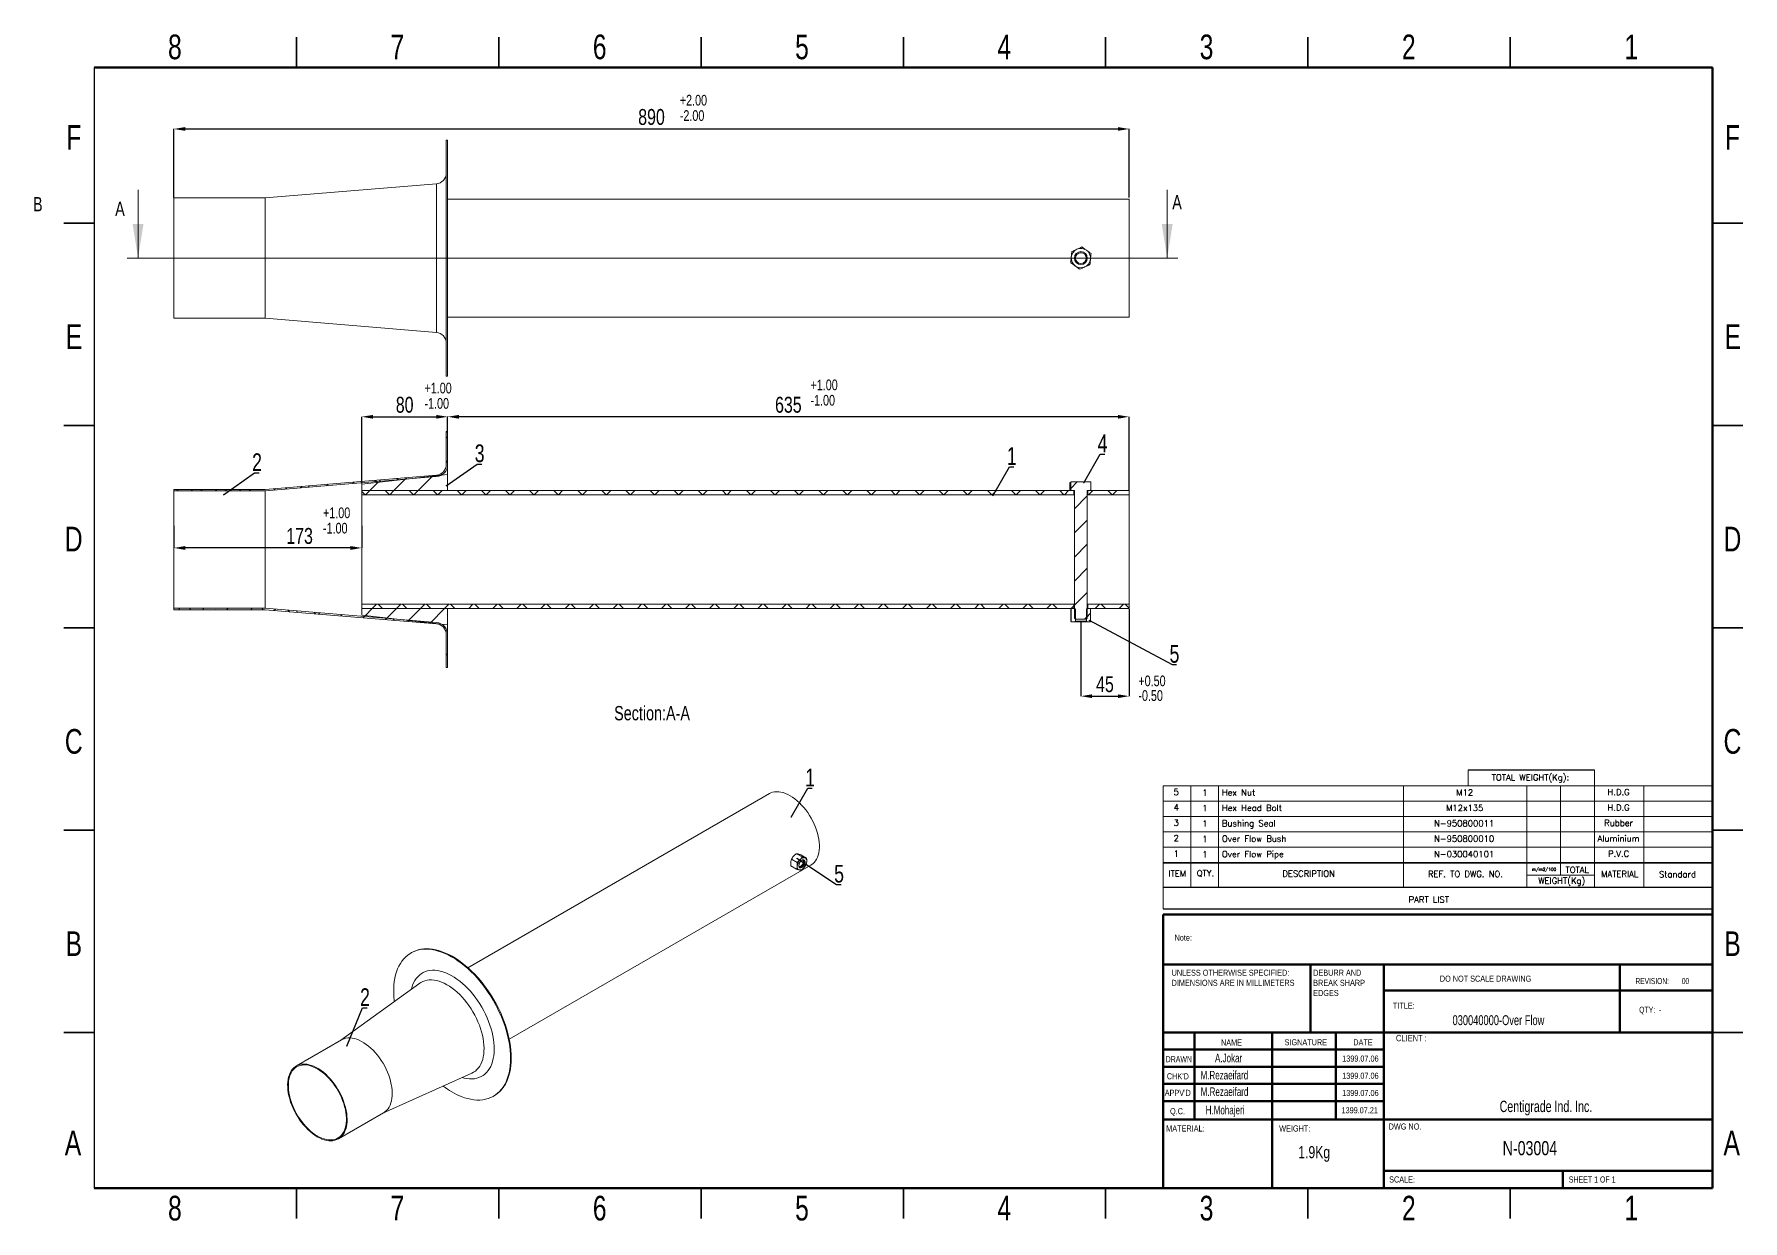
# Model space of a CAD drawing. Header units: millimetres. Extents: x -163 to 1429, y -252 to 853.
import ezdxf
from ezdxf.enums import TextEntityAlignment as Align

# ---------------------------------------------------------------- set-up
doc = ezdxf.new("R2010")
doc.units = ezdxf.units.MM
doc.layers.add('title', color=7, linetype='Continuous', lineweight=15)
doc.styles.add('SLDTEXTSTYLE0', font='TXT', dxfattribs={"width": 0.75})
doc.styles.add('SLDTEXTSTYLE1', font='TXT', dxfattribs={"width": 0.686449})
doc.styles.add('SLDTEXTSTYLE2', font='TXT', dxfattribs={"width": 0.652778})
doc.styles.add('SLDTEXTSTYLE3', font='TXT', dxfattribs={"width": 0.692308})
doc.styles.add('SLDTEXTSTYLE4', font='TXT', dxfattribs={"width": 0.7})
doc.styles.add('SLDTEXTSTYLE5', font='TXT', dxfattribs={"width": 0.678571})
doc.styles.add('TITLE', font='romans.shx', dxfattribs={"height": 2.5})
doc.dimstyles.new('SLDDIMSTYLE0', dxfattribs={"dimscale": 1.5, "dimtxt": 2.116667, "dimasz": 1.5, "dimexe": 0, "dimexo": 0.0625, "dimgap": 0.529167, "dimtad": 1, "dimdec": 0, "dimlfac": 35, "dimrnd": 1e-09, "dimzin": 12, "dimdsep": 46, "dimtxsty": 'SLDTEXTSTYLE0', "dimcen": 0.09, "dimadec": 0, "dimazin": 3, "dimtfac": 1, "dimtdec": 0, "dimtofl": 0, "dimtmove": 0, "dimatfit": 3, "dimfxl": 1, "dimfrac": 2, "dimtolj": 1, "dimtzin": 12, "dimarcsym": 0})
doc.dimstyles.new('SLDDIMSTYLE30', dxfattribs={"dimscale": 7, "dimtxt": 2.116667, "dimasz": 1.5, "dimexe": 0, "dimexo": 0.0625, "dimgap": 0.529167, "dimtad": 1, "dimdec": 1, "dimrnd": 1e-09, "dimzin": 12, "dimdsep": 46, "dimtxsty": 'SLDTEXTSTYLE0', "dimcen": 0.09, "dimadec": 0, "dimazin": 3, "dimtfac": 1, "dimtdec": 1, "dimtofl": 0, "dimtmove": 0, "dimatfit": 3, "dimfxl": 1, "dimfrac": 2, "dimtolj": 1, "dimtzin": 12, "dimarcsym": 0})
pattern_1 = [(45, (-258.493, -631.277), (-11.22532, 11.22532), []), (135, (-258.493, -631.277), (-11.22532, -11.22532), [])]
pattern_2 = [(45, (-258.493, -631.277), (-11.22532, 11.22532), []), (135, (-258.493, -631.277), (-33.67596, 11.22532), [39.6875, -23.8125])]
pattern_3 = [(45, (-258.49, -631.28), (-67.352, 67.352), []), (45, (-236.04, -631.28), (-67.352, 67.352), []), (45, (-213.59, -631.28), (-67.352, 67.352), []), (45, (-191.14, -631.28), (-67.352, 67.352), [])]
pattern_4 = [(45, (-258.493, -631.277), (-11.22532, 11.22532), [])]

# ---------------------------------------------------------------- blocks, each defined once
blk = doc.blocks.new('SW_NOTE_62')
at = {"color": 0, "linetype": 'Continuous', "lineweight": 0, "char_height": 1.5, "attachment_point": 1, "style": 'SLDTEXTSTYLE0'}
for s, insert in [('UNLESS OTHERWISE SPECIFIED:', (0, 1.93)), ('DIMENSIONS ARE IN MILLIMETERS', (0, -0.57))]:
    blk.add_mtext(s, dxfattribs=dict(at, insert=insert))
blk = doc.blocks.new('SW_NOTE_63')
at = {"color": 0, "linetype": 'Continuous', "lineweight": 0, "char_height": 1.5, "attachment_point": 1, "style": 'SLDTEXTSTYLE0'}
for s, insert in [('DEBURR AND', (0, 1.93)), ('BREAK SHARP', (0, -0.57)), ('EDGES', (0, -3.07))]:
    blk.add_mtext(s, dxfattribs=dict(at, insert=insert))
blk = doc.blocks.new('*D4')
at = {"color": 0, "lineweight": -2, "transparency": 16777216}
for p, q in [((-32.8, 701.1), (-32.8, 764.9)), ((-22.3, 764.9), (846.7, 764.9)), ((857.2, 701.1), (857.2, 764.9))]:
    blk.add_line(p, q, dxfattribs=at)
at = {"color": 0, "transparency": 16777216}
for points in [[(-22.3, 766.7), (-22.3, 763.2), (-32.8, 764.9)], [(846.7, 766.7), (846.7, 763.2), (857.2, 764.9)]]:
    blk.add_solid(points, dxfattribs=at)
at = {"layer": 'Defpoints', "color": 0, "transparency": 16777216}
for p in [(857.2, 764.9), (-32.8, 700.6), (857.2, 700.6)]:
    blk.add_point(p, dxfattribs=at)
at = {"color": 0, "transparency": 16777216, "insert": (412.2, 776), "char_height": 14.82, "attachment_point": 5, "style": 'SLDTEXTSTYLE0'}
blk.add_mtext('\\A1;890', dxfattribs=at)
blk = doc.blocks.new('*D5')
at = {"color": 0, "lineweight": -2, "transparency": 16777216}
for p, q in [((142.2, 434.5), (142.2, 496.8)), ((152.7, 496.8), (211.7, 496.8)), ((222.2, 497.2), (222.2, 496.8))]:
    blk.add_line(p, q, dxfattribs=at)
at = {"color": 0, "transparency": 16777216}
for points in [[(152.7, 498.5), (152.7, 495), (142.2, 496.8)], [(211.7, 498.5), (211.7, 495), (222.2, 496.8)]]:
    blk.add_solid(points, dxfattribs=at)
at = {"layer": 'Defpoints', "color": 0, "transparency": 16777216}
for p in [(222.2, 496.8), (222.2, 496.8), (142.2, 434.1)]:
    blk.add_point(p, dxfattribs=at)
at = {"color": 0, "transparency": 16777216, "insert": (182.2, 507.9), "char_height": 14.82, "attachment_point": 5, "style": 'SLDTEXTSTYLE0'}
blk.add_mtext('\\A1;80', dxfattribs=at)
blk = doc.blocks.new('*D6')
at = {"color": 0, "lineweight": -2, "transparency": 16777216}
for p, q in [((222.2, 483.5), (222.2, 496.8)), ((846.7, 496.8), (232.7, 496.8)), ((857.2, 428.5), (857.2, 496.8))]:
    blk.add_line(p, q, dxfattribs=at)
at = {"color": 0, "transparency": 16777216}
for points in [[(232.7, 498.5), (232.7, 495), (222.2, 496.8)], [(846.7, 498.5), (846.7, 495), (857.2, 496.8)]]:
    blk.add_solid(points, dxfattribs=at)
at = {"layer": 'Defpoints', "color": 0, "transparency": 16777216}
for p in [(222.2, 496.8), (222.2, 483.1), (857.2, 428.1)]:
    blk.add_point(p, dxfattribs=at)
at = {"color": 0, "transparency": 16777216, "insert": (539.7, 507.9), "char_height": 14.82, "attachment_point": 5, "style": 'SLDTEXTSTYLE0'}
blk.add_mtext('\\A1;635', dxfattribs=at)
blk = doc.blocks.new('*D7')
at = {"color": 0, "lineweight": -2, "transparency": 16777216}
for p, q in [((812.2, 305.4), (812.2, 236.5)), ((857.2, 317.6), (857.2, 236.5)), ((822.7, 236.5), (846.7, 236.5))]:
    blk.add_line(p, q, dxfattribs=at)
at = {"color": 0, "transparency": 16777216}
for points in [[(822.7, 238.2), (822.7, 234.7), (812.2, 236.5)], [(846.7, 238.2), (846.7, 234.7), (857.2, 236.5)]]:
    blk.add_solid(points, dxfattribs=at)
at = {"layer": 'Defpoints', "color": 0, "transparency": 16777216}
for p in [(812.2, 305.9), (857.2, 318.1), (857.2, 236.5)]:
    blk.add_point(p, dxfattribs=at)
at = {"color": 0, "transparency": 16777216, "insert": (834.7, 247.6), "char_height": 14.82, "attachment_point": 5, "style": 'SLDTEXTSTYLE0'}
blk.add_mtext('\\A1;45', dxfattribs=at)
blk = doc.blocks.new('*D8')
at = {"color": 0, "lineweight": -2, "transparency": 16777216}
for p, q in [((-32.8, 395.2), (-32.8, 374.6)), ((142.2, 395.2), (142.2, 374.6)), ((131.7, 374.6), (-22.3, 374.6))]:
    blk.add_line(p, q, dxfattribs=at)
at = {"color": 0, "transparency": 16777216}
for points in [[(-22.3, 376.3), (-22.3, 372.8), (-32.8, 374.6)], [(131.7, 376.3), (131.7, 372.8), (142.2, 374.6)]]:
    blk.add_solid(points, dxfattribs=at)
at = {"layer": 'Defpoints', "color": 0, "transparency": 16777216}
for p in [(-32.8, 395.7), (142.2, 395.7), (-32.8, 374.6)]:
    blk.add_point(p, dxfattribs=at)
at = {"color": 0, "transparency": 16777216, "insert": (84.3, 385.7), "char_height": 14.82, "attachment_point": 5, "style": 'SLDTEXTSTYLE0'}
blk.add_mtext('\\A1;173', dxfattribs=at)

msp = doc.modelspace()

# ---------------------------------------------------------------- hatches: boundary and pattern name
at = {"lineweight": 13}
h = msp.add_hatch(dxfattribs=at)
h.set_pattern_fill('ANSI38', color=256, scale=5, style=0)
h.set_pattern_definition(pattern_2)
edge = h.paths.add_edge_path(flags=0)
edge.add_line((52.3, 427.78), (211.88, 441.02))
edge.add_arc((210.95, 452.28), 11.3, 274.74397, 360)
edge.add_line((222.25, 452.28), (222.25, 483.08))
edge.add_line((222.25, 483.08), (220.95, 483.08))
edge.add_line((220.95, 483.08), (220.95, 452.28))
edge.add_arc((210.95, 452.28), 10, 274.74397, 360, ccw=False)
edge.add_line((211.77, 442.32), (52.25, 429.08))
edge.add_line((52.25, 429.08), (-32.75, 429.08))
edge.add_line((-32.75, 429.08), (-32.75, 427.78))
edge.add_line((-32.75, 427.78), (52.3, 427.78))
h = msp.add_hatch(dxfattribs=at)
h.set_pattern_fill('ANSI34', color=256, scale=5, style=0)
h.set_pattern_definition(pattern_3)
h.paths.add_polyline_path([(142.25, 428.08), (222.25, 428.08), (222.25, 443.08), (142.25, 434.08)], flags=0)
h = msp.add_hatch(dxfattribs=at)
h.set_pattern_fill('ANSI31', color=256, scale=5, style=0)
h.set_pattern_definition(pattern_4)
h.paths.add_polyline_path([(806.25, 428.08), (806.25, 309.04), (807.21, 308.08), (817.28, 308.08), (818.25, 309.04), (818.25, 428.08), (821.25, 428.08), (821.25, 428.68), (821.69, 428.68), (821.69, 435.77), (821.25, 436.03), (803.25, 436.03), (802.8, 435.77), (802.8, 428.68), (803.25, 428.68), (803.25, 428.08)], flags=0)
h = msp.add_hatch(dxfattribs=at)
h.set_pattern_fill('ANSI37', color=256, scale=5, style=0)
h.set_pattern_definition(pattern_1)
h.paths.add_polyline_path([(805.75, 428.08), (142.25, 428.08), (142.25, 424.08), (805.75, 424.08)], flags=0)
h = msp.add_hatch(dxfattribs=at)
h.set_pattern_fill('ANSI37', color=256, scale=5, style=0)
h.set_pattern_definition(pattern_1)
h.paths.add_polyline_path([(857.25, 424.08), (857.25, 428.08), (818.75, 428.08), (818.75, 424.08)], flags=0)
h = msp.add_hatch(dxfattribs=at)
h.set_pattern_fill('ANSI37', color=256, scale=5, style=0)
h.set_pattern_definition(pattern_1)
h.paths.add_polyline_path([(805.75, 322.08), (142.25, 322.08), (142.25, 318.08), (805.75, 318.08)], flags=0)
h = msp.add_hatch(dxfattribs=at)
h.set_pattern_fill('ANSI37', color=256, scale=5, style=0)
h.set_pattern_definition(pattern_1)
h.paths.add_polyline_path([(857.25, 318.08), (857.25, 322.08), (818.75, 322.08), (818.75, 318.08)], flags=0)
h = msp.add_hatch(dxfattribs=at)
h.set_pattern_fill('ANSI38', color=256, scale=5, style=0)
h.set_pattern_definition(pattern_2)
edge = h.paths.add_edge_path(flags=0)
edge.add_line((211.88, 305.14), (52.3, 318.38))
edge.add_line((52.3, 318.38), (-32.75, 318.38))
edge.add_line((-32.75, 318.38), (-32.75, 317.08))
edge.add_line((-32.75, 317.08), (52.25, 317.08))
edge.add_line((52.25, 317.08), (211.77, 303.84))
edge.add_arc((210.95, 293.88), 10, 0, 85.25603, ccw=False)
edge.add_line((220.95, 293.88), (220.95, 263.08))
edge.add_line((220.95, 263.08), (222.25, 263.08))
edge.add_line((222.25, 263.08), (222.25, 293.88))
edge.add_arc((210.95, 293.88), 11.3, 0, 85.25603)
h = msp.add_hatch(dxfattribs=at)
h.set_pattern_fill('ANSI34', color=256, scale=5, style=0)
h.set_pattern_definition(pattern_3)
h.paths.add_polyline_path([(142.25, 312.08), (222.25, 303.08), (222.25, 318.08), (142.25, 318.08)], flags=0)
h = msp.add_hatch(dxfattribs=at)
h.set_pattern_fill('ANSI31', color=256, scale=5, style=0)
h.set_pattern_definition(pattern_4)
h.paths.add_polyline_path([(818.25, 305.88), (821.25, 305.88), (821.29, 305.9), (821.29, 318.06), (821.25, 318.08), (818.25, 318.08), (818.25, 318.05), (817.35, 317.42), (817.35, 306.51)], flags=0)

# ---------------------------------------------------------------- linework, layer by layer
at = {"linetype": 'Continuous', "lineweight": 35}
for p, q in [((81.42, 822.3), (81.42, 850.57)), ((269.89, 822.3), (269.89, 850.57)), ((458.37, 822.3), (458.37, 850.57)), ((646.85, 850.57), (646.85, 822.3)), ((646.85, 822.3), (646.85, 850.57)), ((835.33, 822.3), (835.33, 850.57)), ((1023.81, 822.3), (1023.81, 850.57)), ((1212.29, 822.3), (1212.29, 850.57)), ((-107.06, 677.17), (-135.33, 677.17)), ((1400.76, 677.17), (1429.04, 677.17)), ((-107.06, 488.69), (-135.33, 488.69)), ((1400.76, 488.69), (1429.04, 488.69)), ((-135.33, 300.22), (-107.06, 300.22)), ((-107.06, 300.22), (-135.33, 300.22)), ((1429.04, 300.22), (1400.76, 300.22)), ((1400.76, 300.22), (1429.04, 300.22)), ((-107.06, 111.74), (-135.33, 111.74)), ((1400.76, 111.74), (1429.04, 111.74)), ((-107.06, -76.74), (-135.33, -76.74)), ((1400.76, -76.74), (1429.04, -76.74)), ((81.42, -221.87), (81.42, -250.14)), ((269.89, -221.87), (269.89, -250.14)), ((458.37, -221.87), (458.37, -250.14)), ((646.85, -250.14), (646.85, -221.87)), ((646.85, -221.87), (646.85, -250.14)), ((835.33, -221.87), (835.33, -250.14)), ((1023.81, -221.87), (1023.81, -250.14)), ((1212.29, -221.87), (1212.29, -250.14))]:
    msp.add_line(p, q, dxfattribs=at)
at = {"linetype": 'Continuous', "lineweight": 70}
for p, q in [((-107.06, 822.3), (1400.76, 822.3)), ((1400.76, 822.3), (1400.76, -221.87)), ((1400.76, -221.87), (-107.06, -221.87))]:
    msp.add_line(p, q, dxfattribs=at)
for p, q in [((-107.06, 822.3), (-107.06, -221.87)), ((1290.81, 167.45), (1173.15, 167.45))]:
    msp.add_line(p, q)
at = {"lineweight": 13}
for p, q in [((222.25, 754.62), (220.95, 754.62)), ((220.95, 535.93), (220.95, 754.62)), ((222.25, 535.93), (222.25, 754.62)), ((-66.25, 708.12), (-66.25, 644.62)), ((52.25, 700.62), (-32.75, 700.62)), ((-32.75, 589.29), (-32.75, 700.62)), ((211.77, 713.86), (52.25, 700.62)), ((52.25, 589.29), (52.25, 700.62)), ((211.77, 576.2), (211.77, 713.86)), ((892.68, 708.12), (892.68, 644.62)), ((857.25, 699.62), (222.25, 699.62)), ((857.25, 589.62), (857.25, 699.62)), ((902.68, 644.62), (-76.25, 644.62)), ((-32.75, 588.62), (-32.75, 589.29)), ((52.25, 588.62), (52.25, 589.29)), ((222.25, 589.62), (857.25, 589.62)), ((-32.75, 588.62), (52.25, 588.62)), ((52.25, 588.62), (211.77, 575.38)), ((211.77, 575.38), (211.77, 576.2)), ((220.95, 534.62), (220.95, 535.93)), ((220.95, 534.62), (222.25, 534.62)), ((222.25, 534.62), (222.25, 535.93)), ((222.25, 483.08), (220.95, 483.08)), ((220.95, 483.08), (220.95, 452.28)), ((222.25, 483.08), (222.25, 452.28)), ((222.25, 452.28), (222.25, 443.08)), ((211.77, 442.32), (52.25, 429.08)), ((211.88, 441.02), (52.3, 427.78)), ((222.25, 443.08), (142.25, 434.08)), ((142.25, 428.08), (142.25, 434.08)), ((222.25, 428.08), (222.25, 443.08)), ((802.09, 435.23), (802.8, 435.77)), ((802.09, 428.68), (802.09, 435.23)), ((803.25, 436.03), (802.8, 435.77)), ((802.8, 428.68), (802.8, 435.77)), ((803.25, 436.03), (821.25, 436.03)), ((821.69, 435.77), (821.25, 436.03)), ((821.69, 435.77), (821.69, 428.68)), ((52.25, 429.08), (-32.75, 429.08)), ((-32.75, 427.78), (-32.75, 429.08)), ((52.3, 427.78), (-32.75, 427.78)), ((-32.75, 427.78), (-32.75, 318.38)), ((52.3, 427.78), (52.3, 318.38)), ((222.25, 428.08), (142.25, 428.08)), ((142.25, 428.08), (805.75, 428.08)), ((142.25, 428.08), (142.25, 424.08)), ((142.25, 424.08), (142.25, 322.08)), ((142.25, 424.08), (805.75, 424.08)), ((802.8, 428.68), (802.09, 428.68)), ((802.8, 428.68), (803.25, 428.68)), ((803.25, 428.68), (803.25, 428.08)), ((803.25, 428.08), (806.25, 428.08)), ((805.75, 428.08), (805.75, 424.08)), ((806.25, 309.04), (806.25, 428.08)), ((818.25, 428.08), (821.25, 428.08)), ((818.25, 428.08), (818.25, 309.04)), ((818.75, 424.08), (818.75, 428.08)), ((818.75, 428.08), (857.25, 428.08)), ((818.75, 424.08), (857.25, 424.08)), ((821.25, 428.68), (821.69, 428.68)), ((821.25, 428.08), (821.25, 428.68)), ((857.25, 428.08), (857.25, 424.08)), ((857.25, 424.08), (857.25, 322.08)), ((805.75, 322.08), (142.25, 322.08)), ((142.25, 322.08), (142.25, 318.08)), ((805.75, 322.08), (805.75, 318.08)), ((857.25, 322.08), (818.75, 322.08)), ((818.75, 318.08), (818.75, 322.08)), ((857.25, 322.08), (857.25, 318.08)), ((-32.75, 318.38), (52.3, 318.38)), ((-32.75, 317.08), (-32.75, 318.38)), ((-32.75, 317.08), (52.25, 317.08)), ((52.25, 317.08), (211.77, 303.84)), ((52.3, 318.38), (211.88, 305.14)), ((142.25, 318.08), (222.25, 318.08)), ((142.25, 312.08), (142.25, 318.08)), ((805.75, 318.08), (142.25, 318.08)), ((142.25, 312.08), (222.25, 303.08)), ((222.25, 303.08), (222.25, 318.08)), ((222.25, 303.08), (222.25, 293.88)), ((802.79, 317.28), (802.79, 306.68)), ((803.2, 318.06), (803.25, 318.08)), ((803.2, 318.06), (803.2, 305.9)), ((803.2, 305.9), (803.25, 305.88)), ((803.25, 318.08), (806.25, 318.08)), ((803.25, 305.88), (806.25, 305.88)), ((806.25, 318.05), (806.25, 318.08)), ((807.15, 317.42), (806.25, 318.05)), ((807.21, 308.08), (806.25, 309.04)), ((806.25, 305.88), (807.15, 306.51)), ((806.25, 305.88), (818.25, 305.88)), ((807.15, 317.42), (807.15, 306.51)), ((817.35, 306.51), (807.15, 306.51)), ((817.28, 308.08), (807.21, 308.08)), ((818.25, 309.04), (817.28, 308.08)), ((818.25, 318.05), (817.35, 317.42)), ((817.35, 306.51), (817.35, 317.42)), ((817.35, 306.51), (818.25, 305.88)), ((818.25, 318.08), (818.25, 318.05)), ((818.25, 318.08), (821.25, 318.08)), ((818.25, 305.88), (821.25, 305.88)), ((857.25, 318.08), (818.75, 318.08)), ((821.25, 318.08), (821.29, 318.06)), ((821.25, 305.88), (821.29, 305.9)), ((821.29, 318.06), (821.29, 305.9)), ((220.95, 293.88), (220.95, 263.08)), ((222.25, 293.88), (222.25, 263.08)), ((220.95, 263.08), (222.25, 263.08)), ((522.15, 145.68), (241.18, -16.52)), ((542.56, 84.57), (547.8, 81.55)), ((547.24, 89.73), (552.49, 86.71)), ((551.43, 88.7), (556.67, 85.67)), ((553.79, 82.35), (553.79, 82.38)), ((279.68, -83.2), (560.65, 79)), ((542.06, 78.37), (547.3, 75.35)), ((551.27, 78.01), (551.3, 78.03)), ((188.59, -2.42), (187.95, -2.79)), ((196.29, -31.02), (122.77, -84.07)), ((123.34, -83.74), (81.27, -108.02)), ((161.97, -151.97), (244.67, -114.82)), ((264.94, -136.17), (265.59, -135.79)), ((120.47, -175.92), (162.54, -151.63))]:
    msp.add_line(p, q, dxfattribs=at)
at = {"linetype": 'Continuous', "lineweight": 50}
for p, q in [((888.86, 32.94), (1400.76, 32.94)), ((888.86, 32.94), (888.86, -13.6)), ((888.86, -13.6), (1400.76, -13.6)), ((888.86, -13.6), (888.86, -220.93)), ((1026.07, -13.6), (1026.07, -76.74)), ((1094.68, -13.6), (1094.68, -221.87)), ((1314.4, -76.74), (1314.4, -13.6)), ((1400.76, -37.63), (1094.68, -37.63)), ((1400.76, -76.74), (888.86, -76.74)), ((918.26, -76.74), (918.26, -157.79)), ((990.6, -76.74), (990.6, -220.93)), ((1049.84, -76.74), (1049.84, -157.79)), ((1094.68, -220.93), (1094.68, -76.74)), ((1094.68, -92.76), (888.86, -92.76)), ((1094.68, -108.78), (888.86, -108.78)), ((1094.68, -124.8), (888.86, -124.8)), ((1094.68, -140.82), (888.86, -140.82)), ((928.06, -157.79), (888.86, -157.79)), ((928.06, -157.79), (1400.76, -157.79)), ((1094.68, -205.85), (1400.76, -205.85)), ((1261.29, -221.87), (1261.29, -205.85))]:
    msp.add_line(p, q, dxfattribs=at)
at = {"lineweight": 13, "flags": 128}
for points in [[(541.4, 143.78), (539.21, 144.94), (537.03, 145.89), (534.88, 146.62), (532.78, 147.13), (530.73, 147.42), (528.75, 147.48), (526.85, 147.31), (525.04, 146.91), (523.34, 146.29), (522.15, 145.68)], [(560.65, 79), (561.03, 79.23), (562.48, 80.28), (563.8, 81.55), (564.97, 83.01), (565.99, 84.66), (566.85, 86.5), (567.55, 88.5), (568.07, 90.65), (568.42, 92.95), (568.6, 95.37), (568.6, 97.9), (568.42, 100.53), (568.07, 103.23), (567.55, 105.99), (566.85, 108.79), (565.99, 111.62), (564.97, 114.45), (563.8, 117.26), (562.48, 120.05), (561.03, 122.78), (559.45, 125.45), (557.75, 128.03), (555.95, 130.51), (554.05, 132.87), (552.07, 135.1), (550.02, 137.18), (547.91, 139.1), (545.76, 140.85), (543.59, 142.41), (541.4, 143.78)], [(555.34, 81.65), (555.32, 82.5), (555.11, 83.21), (554.74, 83.73), (554.21, 84.04), (553.57, 84.11), (552.86, 83.94), (552.11, 83.54), (551.39, 82.93), (550.72, 82.16), (550.16, 81.27), (549.74, 80.32), (549.49, 79.36), (549.42, 78.47), (549.53, 77.68), (549.82, 77.06), (550.28, 76.64), (550.87, 76.45), (551.55, 76.5), (552.28, 76.79), (553.03, 77.3), (553.73, 77.99), (554.34, 78.83), (554.84, 79.76), (555.18, 80.72), (555.34, 81.65)], [(554.59, 81.63), (554.43, 80.76), (554.09, 79.88), (553.61, 79.03), (553.01, 78.29), (552.35, 77.72), (551.66, 77.34), (551, 77.2), (550.42, 77.3), (549.97, 77.63), (549.67, 78.18), (549.55, 78.89), (549.62, 79.72), (549.87, 80.6), (550.28, 81.47), (550.82, 82.27), (551.46, 82.93), (552.15, 83.41), (552.82, 83.67), (553.45, 83.7), (553.97, 83.48), (554.35, 83.04), (554.56, 82.4), (554.59, 81.63)], [(553.67, 81.4), (553.38, 80.53), (552.93, 79.68), (552.36, 78.92), (551.72, 78.31), (551.04, 77.89), (550.38, 77.7), (549.9, 77.72)], [(556.82, 82.34), (556.84, 83.02), (556.78, 83.66), (556.65, 84.24), (556.44, 84.75), (556.17, 85.18), (555.83, 85.53), (555.43, 85.79), (554.98, 85.96)], [(547.95, 78.22), (547.93, 77.53), (547.99, 76.9), (548.12, 76.32), (548.33, 75.81), (548.6, 75.37), (548.94, 75.02), (549.34, 74.76), (549.79, 74.6)], [(234.83, -136.44), (237.86, -137.55), (240.85, -138.43), (243.8, -139.09), (246.69, -139.53), (249.52, -139.75), (252.27, -139.74), (254.94, -139.5), (257.52, -139.05), (260, -138.36), (262.37, -137.46), (264.63, -136.34), (266.77, -135.01), (268.77, -133.46), (270.64, -131.71), (272.37, -129.77), (273.95, -127.62), (275.38, -125.3), (276.65, -122.79), (277.76, -120.11), (278.71, -117.27), (279.49, -114.28), (280.1, -111.14), (280.54, -107.87), (280.8, -104.48), (280.89, -100.98), (280.81, -97.37), (280.55, -93.67), (280.12, -89.9), (279.51, -86.06), (278.74, -82.17), (277.8, -78.24), (276.69, -74.28), (275.43, -70.31), (274.01, -66.33), (272.43, -62.36), (270.71, -58.42), (268.84, -54.51), (266.84, -50.64), (264.71, -46.84), (262.46, -43.12), (260.09, -39.47), (257.61, -35.92), (255.04, -32.48), (252.37, -29.16), (249.62, -25.97), (246.8, -22.91), (243.91, -20.01), (240.96, -17.26), (237.97, -14.68), (234.94, -12.28), (231.88, -10.06), (228.81, -8.03), (225.73, -6.2), (222.65, -4.57), (219.58, -3.15), (216.54, -1.94), (213.53, -0.94), (210.55, -0.17), (207.63, 0.38), (204.77, 0.71), (201.98, 0.81), (199.27, 0.69), (196.64, 0.34), (194.11, -0.23), (191.69, -1.02), (189.37, -2.03), (187.17, -3.26), (185.1, -4.7), (183.17, -6.35), (181.37, -8.2), (179.71, -10.24), (178.2, -12.48), (176.85, -14.89), (175.66, -17.49), (174.63, -20.25), (173.77, -23.17), (173.07, -26.23), (172.55, -29.43), (172.2, -32.77), (172.02, -36.22), (172.02, -39.77), (172.19, -43.43), (172.53, -47.16), (172.64, -48.08)], [(265.59, -135.79), (267.41, -134.64), (269.41, -133.09), (271.28, -131.34), (273.01, -129.39), (274.59, -127.25), (276.02, -124.92), (277.3, -122.42), (278.41, -119.74), (279.35, -116.9), (280.13, -113.91), (280.74, -110.77), (281.18, -107.5), (281.45, -104.11), (281.54, -100.6), (281.45, -97), (281.19, -93.3), (280.76, -89.53), (280.16, -85.69), (279.38, -81.8), (278.44, -77.87), (277.34, -73.91), (276.07, -69.94), (274.65, -65.96), (273.07, -61.99), (271.35, -58.04), (269.49, -54.14), (267.48, -50.27), (265.35, -46.47), (263.1, -42.74), (260.73, -39.1), (258.26, -35.55), (255.68, -32.11), (253.02, -28.79), (250.27, -25.6), (247.44, -22.54), (244.55, -19.64), (241.61, -16.89), (238.61, -14.31), (235.58, -11.91), (232.53, -9.69), (229.45, -7.66), (226.37, -5.83), (223.29, -4.2), (220.23, -2.78), (217.18, -1.57), (214.17, -0.57), (211.2, 0.2), (208.28, 0.75), (205.42, 1.08), (202.63, 1.18), (199.91, 1.06), (197.29, 0.72), (194.76, 0.14), (192.33, -0.65), (190.01, -1.66), (188.59, -2.42)], [(235.75, -118.83), (237.59, -119.32), (240.08, -119.8), (242.5, -120.05), (244.86, -120.08), (247.13, -119.88), (249.3, -119.46), (251.38, -118.81), (253.35, -117.94), (255.19, -116.86), (256.91, -115.56), (258.49, -114.06), (259.92, -112.36), (261.21, -110.47), (262.34, -108.4), (263.32, -106.15), (264.12, -103.74), (264.76, -101.17), (265.23, -98.46), (265.53, -95.63), (265.65, -92.67), (265.59, -89.62), (265.36, -86.47), (264.96, -83.25), (264.38, -79.97), (263.64, -76.63), (262.73, -73.27), (261.65, -69.89), (260.42, -66.51), (259.04, -63.14), (257.51, -59.8), (255.85, -56.51), (254.05, -53.27), (252.13, -50.1), (250.09, -47.02), (247.95, -44.04), (245.71, -41.18), (243.39, -38.44), (240.99, -35.84), (238.53, -33.39), (236.01, -31.1), (233.45, -28.98), (230.85, -27.04), (228.24, -25.29), (225.62, -23.74), (223.01, -22.4), (220.41, -21.26), (217.83, -20.34), (215.3, -19.64), (212.81, -19.16), (210.39, -18.91), (208.03, -18.88), (205.76, -19.08), (203.58, -19.5), (201.51, -20.15), (199.54, -21.02), (197.7, -22.1), (195.98, -23.4), (194.4, -24.9), (192.97, -26.6), (191.68, -28.49), (190.54, -30.56), (189.57, -32.81), (188.77, -35.22), (188.36, -36.74)], [(244.67, -114.82), (246.42, -113.91), (248.07, -112.77), (249.58, -111.42), (250.95, -109.87), (252.18, -108.13), (253.25, -106.21), (254.15, -104.11), (254.9, -101.85), (255.48, -99.44), (255.88, -96.88), (256.11, -94.21), (256.17, -91.42), (256.06, -88.53), (255.77, -85.55), (255.3, -82.51), (254.67, -79.42), (253.87, -76.29), (252.91, -73.13), (251.79, -69.98), (250.51, -66.83), (249.09, -63.71), (247.54, -60.63), (245.85, -57.61), (244.04, -54.67), (242.12, -51.81), (240.09, -49.06), (237.97, -46.42), (235.77, -43.91), (233.5, -41.55), (231.17, -39.35), (228.79, -37.31), (226.38, -35.45), (223.94, -33.77), (221.5, -32.29), (219.05, -31.02), (216.63, -29.95), (214.22, -29.1), (211.86, -28.46), (209.55, -28.05), (207.3, -27.87), (205.12, -27.91), (203.04, -28.17), (201.04, -28.66), (199.16, -29.37), (197.39, -30.3), (196.29, -31.02)], [(162.54, -151.63), (162.65, -151.57), (164.14, -150.55), (165.49, -149.32), (166.7, -147.89), (167.76, -146.27), (168.66, -144.47), (169.4, -142.5), (169.97, -140.37), (170.38, -138.1), (170.6, -135.7), (170.66, -133.19), (170.54, -130.58), (170.24, -127.89), (169.77, -125.13), (169.13, -122.32), (168.33, -119.49), (167.36, -116.64), (166.25, -113.81), (164.98, -110.99), (163.57, -108.22), (162.04, -105.51), (160.38, -102.87), (158.61, -100.33), (156.75, -97.9), (154.8, -95.59), (152.77, -93.43), (150.68, -91.41), (148.54, -89.57), (146.36, -87.9), (144.17, -86.41), (141.96, -85.13), (139.77, -84.05), (137.59, -83.19), (135.44, -82.54), (133.35, -82.12), (131.31, -81.92), (129.35, -81.94), (127.47, -82.19), (125.69, -82.67), (124.03, -83.37), (123.34, -83.74)], [(105.14, -176.06), (107.3, -176.82), (109.42, -177.36), (111.49, -177.67), (113.49, -177.76), (115.41, -177.62), (117.24, -177.25), (118.97, -176.66), (120.58, -175.86), (122.06, -174.84), (123.42, -173.61), (124.63, -172.18), (125.69, -170.56), (126.59, -168.76), (127.33, -166.79), (127.9, -164.66), (128.3, -162.39), (128.53, -159.99), (128.58, -157.48), (128.46, -154.87), (128.17, -152.17), (127.7, -149.42), (127.06, -146.61), (126.26, -143.78), (125.29, -140.93), (124.17, -138.09), (122.91, -135.28), (121.5, -132.51), (119.97, -129.8), (118.31, -127.16), (116.54, -124.62), (114.68, -122.19), (112.72, -119.88), (110.69, -117.71), (108.6, -115.7), (106.47, -113.85), (104.29, -112.18), (102.09, -110.7), (99.89, -109.42), (97.69, -108.34), (95.51, -107.48), (93.37, -106.83), (91.27, -106.4), (89.24, -106.2), (87.28, -106.23), (85.4, -106.48), (83.62, -106.96), (81.95, -107.66), (80.4, -108.57), (78.98, -109.7), (77.7, -111.03), (76.56, -112.55), (75.58, -114.26), (74.76, -116.15), (74.1, -118.2), (73.62, -120.4), (73.3, -122.74), (73.16, -125.2), (73.19, -127.76), (73.4, -130.42), (73.79, -133.14), (74.34, -135.93), (75.06, -138.75), (75.95, -141.59), (76.99, -144.43), (78.18, -147.26), (79.52, -150.06), (80.99, -152.8), (82.59, -155.48), (84.3, -158.07), (86.12, -160.56), (88.03, -162.93), (90.02, -165.17), (92.08, -167.26), (94.2, -169.19), (96.36, -170.95), (98.55, -172.53), (100.75, -173.91), (102.95, -175.09), (105.14, -176.06)], [(105.04, -175.27), (107.18, -176.02), (109.28, -176.55), (111.32, -176.85), (113.3, -176.92), (115.19, -176.77), (116.99, -176.4), (118.69, -175.8), (120.27, -174.98), (121.73, -173.95), (123.05, -172.7), (124.23, -171.27), (125.26, -169.64), (126.12, -167.83), (126.83, -165.85), (127.36, -163.72), (127.73, -161.45), (127.92, -159.05), (127.93, -156.54), (127.77, -153.93), (127.43, -151.25), (126.92, -148.51), (126.25, -145.72), (125.41, -142.92), (124.4, -140.1), (123.25, -137.3), (121.95, -134.53), (120.52, -131.8), (118.95, -129.14), (117.27, -126.57), (115.49, -124.1), (113.61, -121.74), (111.64, -119.51), (109.61, -117.43), (107.52, -115.5), (105.39, -113.75), (103.22, -112.18), (101.04, -110.81), (98.87, -109.64), (96.7, -108.67), (94.56, -107.93), (92.46, -107.4), (90.42, -107.1), (88.44, -107.02), (86.55, -107.17), (84.74, -107.55), (83.05, -108.15), (81.46, -108.97), (80.01, -110), (78.69, -111.24), (77.51, -112.68), (76.48, -114.31), (75.62, -116.12), (74.91, -118.1), (74.38, -120.23), (74.01, -122.5), (73.82, -124.9), (73.81, -127.41), (73.97, -130.01), (74.31, -132.69), (74.82, -135.44), (75.49, -138.22), (76.33, -141.03), (77.33, -143.84), (78.49, -146.65), (79.79, -149.42), (81.22, -152.14), (82.78, -154.8), (84.46, -157.38), (86.25, -159.85), (88.13, -162.21), (90.1, -164.44), (92.13, -166.52), (94.22, -168.44), (96.35, -170.19), (98.52, -171.76), (100.69, -173.14), (102.87, -174.31), (105.04, -175.27)]]:
    msp.add_lwpolyline(points, dxfattribs=at)
at = {"lineweight": 13}
for radius in [6, 5.1, 5.04]:
    msp.add_circle((812.25, 644.62), radius, dxfattribs=at)
for centre, radius, start, end in [((210.95, 723.82), 10, 274.74397, 0), ((812.25, 644.62), 9, 114.43366, 174.43366), ((812.25, 644.62), 9, 54.43366, 114.43366), ((812.25, 644.62), 9, 174.43366, 234.43366), ((812.25, 644.62), 9, 234.43366, 294.43366), ((812.25, 644.62), 9, 294.43366, 354.43366), ((812.25, 644.62), 9, 354.43366, 54.43366), ((210.95, 565.41), 10, 0, 85.25603), ((210.95, 452.28), 10, 274.74397, 0), ((210.95, 452.28), 11.3, 274.74397, 0), ((210.95, 293.88), 10, 0, 85.25603), ((210.95, 293.88), 11.3, 0, 85.25603), ((557.96, 77.08), 10.07, 137.42513, 173.5344), ((554.6, 80.98), 5, 85.62547, 144.22756), ((551.32, 82.26), 2.5, 339.91711, 35.27353), ((546.81, 83.47), 10.07, 317.42513, 353.5344), ((550.18, 79.58), 5, 265.62547, 324.22756), ((262.57, -69.02), 72.91, 232.38138, 247.63465)]:
    msp.add_arc(centre, radius, start, end, dxfattribs=at)
for points, knots in [([(803.79, 650.66), (804.56, 651.01), (806.11, 651.72), (807.72, 652.44), (808.52, 652.81)], [0, 0, 0, 0, 0.495458, 1, 1, 1, 1]), ([(808.52, 652.81), (808.64, 652.86), (809.49, 653.25), (811.09, 653.98), (812.53, 654.63), (813.26, 654.96)], [0, 0, 0, 0, 0.07009, 0.5307844, 1, 1, 1, 1]), ([(813.26, 654.96), (813.6, 654.72), (814.28, 654.23), (815.33, 653.48), (816.4, 652.71), (817.12, 652.2), (817.48, 651.94)], [0, 0, 0, 0, 0.2472686, 0.4953626, 0.746874, 1, 1, 1, 1]), ([(802.79, 640.32), (802.83, 640.75), (802.99, 642.44), (803.16, 644.19), (803.29, 645.49)], [0, 0, 0, 0, 0.2575513, 1, 1, 1, 1]), ([(807.01, 637.3), (806.91, 637.37), (806.15, 637.91), (804.72, 638.93), (803.44, 639.85), (802.79, 640.32)], [0, 0, 0, 0, 0.07009, 0.5307844, 1, 1, 1, 1]), ([(803.29, 645.49), (803.34, 645.96), (803.44, 647.07), (803.61, 648.8), (803.73, 650.04), (803.79, 650.66)], [0, 0, 0, 0, 0.2684065, 0.6323729, 1, 1, 1, 1]), ([(811.24, 634.27), (810.55, 634.76), (809.17, 635.76), (807.74, 636.78), (807.01, 637.3)], [0, 0, 0, 0, 0.495458, 1, 1, 1, 1]), ([(820.7, 638.57), (819.93, 638.22), (818.38, 637.52), (816.78, 636.79), (815.97, 636.42)], [0, 0, 0, 0, 0.495458, 1, 1, 1, 1]), ([(817.48, 651.94), (817.58, 651.87), (818.34, 651.32), (819.77, 650.3), (821.06, 649.38), (821.71, 648.92)], [0, 0, 0, 0, 0.07009003, 0.53078443, 1, 1, 1, 1]), ([(820.7, 638.57), (820.74, 639.01), (820.91, 640.69), (821.08, 642.44), (821.21, 643.74)], [0, 0, 0, 0, 0.2575513, 1, 1, 1, 1]), ([(821.21, 643.74), (821.25, 644.21), (821.42, 645.96), (821.59, 647.67), (821.71, 648.92)], [0, 0, 0, 0, 0.2686336, 1, 1, 1, 1]), ([(815.97, 636.42), (815.86, 636.37), (815.01, 635.99), (813.41, 635.26), (811.97, 634.6), (811.24, 634.27)], [0, 0, 0, 0, 0.07009, 0.5307844, 1, 1, 1, 1]), ([(805.75, 428.08), (805.77, 428.08), (805.79, 428.07), (806.2, 428.03), (806.25, 428.02)], [0, 0, 0, 0, 0.8847472, 1, 1, 1, 1]), ([(805.75, 424.08), (805.77, 424.08), (805.79, 424.07), (806.2, 424.03), (806.25, 424.02)], [0, 0, 0, 0, 0.8842368, 1, 1, 1, 1]), ([(818.25, 428.02), (818.44, 428.05), (818.72, 428.08), (818.74, 428.08), (818.75, 428.08)], [0, 0, 0, 0, 0.6946329, 1, 1, 1, 1]), ([(818.25, 424.02), (818.44, 424.04), (818.72, 424.08), (818.74, 424.08), (818.75, 424.08)], [0, 0, 0, 0, 0.6913284, 1, 1, 1, 1]), ([(806.25, 322.14), (806.12, 322.13), (805.78, 322.09), (805.76, 322.08), (805.75, 322.08)], [0, 0, 0, 0, 0.3675293, 1, 1, 1, 1]), ([(818.75, 322.08), (818.73, 322.08), (818.71, 322.09), (818.38, 322.12), (818.25, 322.14)], [0, 0, 0, 0, 0.6178266, 1, 1, 1, 1]), ([(802.79, 317.28), (802.83, 317.4), (802.97, 317.79), (803.11, 317.95), (803.2, 318.06)], [0, 0, 0, 0, 0.3087074, 1, 1, 1, 1]), ([(802.79, 306.68), (802.83, 306.56), (802.97, 306.17), (803.11, 306.01), (803.2, 305.9)], [0, 0, 0, 0, 0.3087074, 1, 1, 1, 1]), ([(806.25, 318.14), (806.12, 318.12), (805.78, 318.09), (805.76, 318.08), (805.75, 318.08)], [0, 0, 0, 0, 0.3738812, 1, 1, 1, 1]), ([(818.75, 318.08), (818.73, 318.08), (818.71, 318.09), (818.38, 318.12), (818.25, 318.14)], [0, 0, 0, 0, 0.6213936, 1, 1, 1, 1]), ([(542.06, 78.37), (542.02, 78.67), (541.87, 79.81), (541.89, 80.9), (541.91, 81.7)], [0, 0, 0, 0, 0.2575513, 1, 1, 1, 1]), ([(541.91, 81.7), (541.94, 81.98), (542.05, 83.02), (542.34, 83.92), (542.56, 84.57)], [0, 0, 0, 0, 0.2686336, 1, 1, 1, 1]), ([(542.56, 84.57), (542.83, 85.06), (543.37, 86.03), (544.12, 86.93), (544.5, 87.38)], [0, 0, 0, 0, 0.495458, 1, 1, 1, 1]), ([(544.5, 87.38), (544.56, 87.44), (544.8, 87.71), (545.25, 88.15), (545.88, 88.71), (546.54, 89.24), (547.01, 89.57), (547.24, 89.73)], [0, 0, 0, 0, 0.0700556, 0.2998126, 0.5308313, 0.7650256, 1, 1, 1, 1]), ([(547.24, 89.73), (547.47, 89.71), (547.93, 89.67), (548.6, 89.52), (548.94, 89.44)], [0, 0, 0, 0, 0.495458, 1, 1, 1, 1]), ([(547.8, 81.55), (548.29, 81.9), (549.29, 82.62), (550.12, 83.47), (550.54, 83.9)], [0, 0, 0, 0, 0.495458, 1, 1, 1, 1]), ([(547.95, 78.22), (547.97, 78.5), (548.01, 79.18), (547.96, 80.29), (547.86, 81.13), (547.8, 81.55)], [0, 0, 0, 0, 0.2684065, 0.6323729, 1, 1, 1, 1]), ([(548.94, 89.44), (548.99, 89.43), (549.37, 89.34), (550.16, 89.11), (551, 88.83), (551.43, 88.7)], [0, 0, 0, 0, 0.07009, 0.5307844, 1, 1, 1, 1]), ([(550.54, 83.9), (550.6, 83.96), (551.01, 84.42), (551.72, 85.35), (552.23, 86.25), (552.49, 86.71)], [0, 0, 0, 0, 0.07009, 0.5307844, 1, 1, 1, 1]), ([(552.49, 86.71), (552.71, 86.63), (553.16, 86.48), (553.81, 86.28), (554.42, 86.1), (554.79, 86.01), (554.98, 85.96)], [0, 0, 0, 0, 0.2472686, 0.4953626, 0.746874, 1, 1, 1, 1]), ([(554.98, 85.96), (555.03, 85.95), (555.4, 85.86), (556.02, 85.73), (556.45, 85.69), (556.67, 85.67)], [0, 0, 0, 0, 0.07009, 0.5307844, 1, 1, 1, 1]), ([(556.17, 79.47), (556.25, 79.69), (556.57, 80.57), (556.71, 81.59), (556.82, 82.34)], [0, 0, 0, 0, 0.2575513, 1, 1, 1, 1]), ([(556.82, 82.34), (556.84, 82.62), (556.9, 83.69), (556.77, 84.83), (556.67, 85.67)], [0, 0, 0, 0, 0.2686336, 1, 1, 1, 1]), ([(547.3, 75.35), (547.39, 75.57), (547.7, 76.45), (547.84, 77.46), (547.95, 78.22)], [0, 0, 0, 0, 0.2575513, 1, 1, 1, 1]), ([(549.79, 74.6), (549.74, 74.61), (549.37, 74.71), (548.57, 74.93), (547.73, 75.21), (547.3, 75.35)], [0, 0, 0, 0, 0.07009, 0.5307844, 1, 1, 1, 1]), ([(551.49, 74.31), (551.26, 74.33), (550.8, 74.37), (550.13, 74.52), (549.79, 74.6)], [0, 0, 0, 0, 0.495458, 1, 1, 1, 1]), ([(554.23, 76.66), (554.17, 76.6), (553.75, 76.14), (552.87, 75.31), (551.95, 74.65), (551.49, 74.31)], [0, 0, 0, 0, 0.07009, 0.5307844, 1, 1, 1, 1]), ([(556.17, 79.47), (555.9, 78.99), (555.36, 78.01), (554.61, 77.11), (554.23, 76.66)], [0, 0, 0, 0, 0.495458, 1, 1, 1, 1])]:
    msp.add_open_spline(points, degree=3, knots=knots, dxfattribs=at)
for points in [[(-66.25, 644.62), (-61.17, 676.37), (-71.33, 676.37)], [(892.68, 644.62), (897.76, 676.37), (887.6, 676.37)]]:
    msp.add_solid(points, dxfattribs=at)
at = {"layer": 'title', "color": 7}
for p, q in [((1173.15, 153.1), (1173.15, 167.45)), ((1290.81, 167.45), (1290.81, 153.1)), ((1259.22, 153.1), (1259.22, 69.83)), ((1259.22, 81.32), (1259.22, 69.83)), ((1227.64, 69.83), (1290.81, 69.83))]:
    msp.add_line(p, q, dxfattribs=at)
at = {"layer": 'title', "color": 0}
for p, q in [((888.83, 38.25), (888.83, 153.1)), ((1400.76, 153.1), (888.83, 153.1)), ((914.67, 153.1), (914.67, 58.35)), ((940.51, 153.1), (940.51, 58.35)), ((1112.79, 153.1), (1112.79, 58.35)), ((1227.64, 153.1), (1227.64, 58.35)), ((1290.81, 153.1), (1290.81, 58.35)), ((1336.75, 153.1), (1336.75, 58.35)), ((1400.76, 138.74), (888.83, 138.74)), ((1400.76, 124.38), (888.83, 124.38)), ((1400.76, 110.03), (888.83, 110.03)), ((1400.76, 95.67), (888.83, 95.67))]:
    msp.add_line(p, q, dxfattribs=at)
at = {"layer": 'title', "color": 0, "const_width": 1.44}
for points in [[(1400.76, 81.32), (888.83, 81.32)], [(1400.76, 58.35), (888.83, 58.35)], [(1400.76, 38.25), (888.83, 38.25)]]:
    msp.add_lwpolyline(points, dxfattribs=at)

# ---------------------------------------------------------------- block references
at = {"linetype": 'Continuous', "lineweight": 0, "xscale": 3.769562515717053, "yscale": 3.769562515717053, "zscale": 3.769562515717053}
for name, p in [('SW_NOTE_62', (896.81, -25.59)), ('SW_NOTE_63', (1028.74, -25.59))]:
    msp.add_blockref(name, p, dxfattribs=at)

# ---------------------------------------------------------------- texts
at = {"style": 'SLDTEXTSTYLE0', "width": 0.75}
for s, p in [('4', (827.89, 463.81)), ('2', (40.03, 446.21)), ('3', (247.45, 454.52)), ('1', (743.26, 451.95)), ('5', (894.87, 267.68)), ('1', (555.34, 152.41)), ('5', (582.33, 62.84)), ('2', (140.62, -52.14))]:
    msp.add_text(s, height=16.49, dxfattribs=at).set_placement(p)
at = {"linetype": 'Continuous', "lineweight": 0}
for s, insert, char_height, attachment_point, style in [('8', (-31.9, 852.88), 22.98, 2, 'SLDTEXTSTYLE0'), ('7', (175.42, 852.88), 22.98, 2, 'SLDTEXTSTYLE0'), ('6', (363.9, 852.88), 22.98, 2, 'SLDTEXTSTYLE0'), ('5', (552.38, 852.88), 22.98, 2, 'SLDTEXTSTYLE0'), ('4', (740.86, 852.88), 22.98, 2, 'SLDTEXTSTYLE0'), ('3', (929.34, 852.88), 22.98, 2, 'SLDTEXTSTYLE0'), ('2', (1117.82, 852.88), 22.98, 2, 'SLDTEXTSTYLE0'), ('1', (1325.14, 852.88), 22.98, 2, 'SLDTEXTSTYLE0'), ('F', (-126.15, 768.49), 22.98, 2, 'SLDTEXTSTYLE0'), ('F', (1419.37, 768.49), 22.98, 2, 'SLDTEXTSTYLE0'), ('E', (-125.87, 582.84), 22.98, 2, 'SLDTEXTSTYLE0'), ('E', (1419.65, 582.84), 22.98, 2, 'SLDTEXTSTYLE0'), ('D', (-126.17, 394.36), 22.98, 2, 'SLDTEXTSTYLE0'), ('D', (1419.35, 394.36), 22.98, 2, 'SLDTEXTSTYLE0'), ('C', (-126.15, 205.88), 22.98, 2, 'SLDTEXTSTYLE0'), ('C', (1419.37, 205.88), 22.98, 2, 'SLDTEXTSTYLE0'), ('B', (-126.08, 17.41), 22.98, 2, 'SLDTEXTSTYLE0'), ('B', (1419.44, 17.41), 22.98, 2, 'SLDTEXTSTYLE0'), ('Note:', (899.53, 14.36), 5.654, 1, 'SLDTEXTSTYLE0'), ('DO NOT SCALE DRAWING', (1146.75, -23.84), 5.6543, 1, 'SLDTEXTSTYLE0'), ('REVISION:       00', (1328.97, -26.1), 5.6543, 1, 'SLDTEXTSTYLE2'), ('TITLE:', (1103.01, -48.98), 5.654, 1, 'SLDTEXTSTYLE0'), ('030040000-Over Flow', (1158.56, -60.74), 9.2354, 1, 'SLDTEXTSTYLE4'), ('QTY:  -', (1332.44, -52.86), 5.654, 1, 'SLDTEXTSTYLE5'), ('CLIENT :', (1105.83, -79.06), 5.984, 1, 'SLDTEXTSTYLE4'), ('NAME', (942.85, -83.33), 5.654, 1, 'SLDTEXTSTYLE0'), ('SIGNATURE', (1002.07, -83.1), 5.654, 1, 'SLDTEXTSTYLE0'), ('DATE', (1066.09, -83.1), 5.654, 1, 'SLDTEXTSTYLE0'), ('DRAWN', (891.28, -98.85), 5.654, 1, 'SLDTEXTSTYLE1'), ('A.Jokar', (937.23, -96.65), 7.979, 1, 'SLDTEXTSTYLE4'), ('1399.07.06', (1055.73, -98.3), 5.654, 1, 'SLDTEXTSTYLE0'), ("CHK'D", (892.4, -114.77), 5.654, 1, 'SLDTEXTSTYLE0'), ('M.Rezaeifard', (923.75, -112.57), 7.9789, 1, 'SLDTEXTSTYLE4'), ('1399.07.06', (1055.73, -114.32), 5.654, 1, 'SLDTEXTSTYLE0'), ("APPV'D", (890.37, -130.21), 5.654, 1, 'SLDTEXTSTYLE0'), ('M.Rezaeifard', (923.92, -128.01), 7.9789, 1, 'SLDTEXTSTYLE4'), ('1399.07.06', (1055.73, -130.34), 5.654, 1, 'SLDTEXTSTYLE0'), ('Centigrade Ind. Inc.', (1202.49, -140.41), 10.5548, 1, 'SLDTEXTSTYLE4'), ('Q.C.', (895.32, -147.32), 5.654, 1, 'SLDTEXTSTYLE0'), ('H.Mohajeri', (928.57, -145.12), 7.979, 1, 'SLDTEXTSTYLE4'), ('1399.07.21', (1055.12, -146.44), 5.654, 1, 'SLDTEXTSTYLE0'), ('A', (-126.83, -168.24), 22.98, 2, 'SLDTEXTSTYLE0'), ('MATERIAL:', (891.78, -163.42), 5.654, 1, 'SLDTEXTSTYLE0'), ('WEIGHT:', (997.02, -163.43), 5.649, 1, 'SLDTEXTSTYLE0'), ('DWG NO.', (1099.02, -161.61), 5.654, 1, 'SLDTEXTSTYLE0'), ('A', (1418.69, -168.24), 22.98, 2, 'SLDTEXTSTYLE0'), ('1.9Kg', (1014.86, -182.64), 11.298, 1, 'SLDTEXTSTYLE0'), ('N-03004', (1205.26, -177.99), 13.193, 1, 'SLDTEXTSTYLE0'), ('SCALE:', (1099.48, -210.94), 5.654, 1, 'SLDTEXTSTYLE0'), ('SHEET 1 OF 1', (1266.86, -210.94), 5.6543, 1, 'SLDTEXTSTYLE3'), ('8', (-31.9, -228.98), 22.98, 2, 'SLDTEXTSTYLE0'), ('7', (175.42, -228.98), 22.98, 2, 'SLDTEXTSTYLE0'), ('6', (363.9, -228.98), 22.98, 2, 'SLDTEXTSTYLE0'), ('5', (552.38, -228.98), 22.98, 2, 'SLDTEXTSTYLE0'), ('4', (740.86, -228.98), 22.98, 2, 'SLDTEXTSTYLE0'), ('3', (929.34, -228.98), 22.98, 2, 'SLDTEXTSTYLE0'), ('2', (1117.82, -228.98), 22.98, 2, 'SLDTEXTSTYLE0'), ('1', (1325.14, -228.98), 22.98, 2, 'SLDTEXTSTYLE0')]:
    msp.add_mtext(s, dxfattribs=dict(at, insert=insert, char_height=char_height, attachment_point=attachment_point, style=style))
at = {"char_height": 10, "attachment_point": 1, "style": 'SLDTEXTSTYLE0'}
for s, width, insert in [('+2.00', 38.486, (438.56, 796.71)), ('-2.00', 38.486, (438.56, 782.4)), ('+1.00', 38.486, (200.66, 528.55)), ('+1.00', 38.486, (560.32, 531.49)), ('-1.00', 38.486, (200.66, 514.24)), ('-1.00', 38.486, (560.32, 517.19)), ('-1.00', 38.486, (106.11, 398.01)), ('+1.00', 38.486, (106.11, 412.32)), ('+0.50', 24.2308, (865.84, 255.74)), ('-0.50', 24.2308, (865.84, 242.09))]:
    msp.add_mtext_dynamic_manual_height_columns(s, width=width, gutter_width=17.5, heights=[0], dxfattribs=dict(at, insert=insert))
at = {"color": 7, "linetype": 'Continuous', "lineweight": 18, "attachment_point": 2, "style": 'SLDTEXTSTYLE0'}
for s, insert, char_height in [('B', (-159.65, 701.51), 13.34), ('A', (901.86, 703.28), 13.34), ('A', (-83.05, 697.25), 13.34), ('Section:A-A', (412.72, 227.33), 13.335)]:
    msp.add_mtext(s, dxfattribs=dict(at, insert=insert, char_height=char_height))
at = {"layer": 'title', "color": 7, "style": 'TITLE'}
for s, height, p in [('TOTAL WEIGHT(Kg):', 5.7426, (1231.11, 160.38)), ('m/m2/100', 2.871, (1243.81, 74.97)), ('TOTAL', 5.743, (1274.73, 74.68))]:
    msp.add_text(s, height=height, dxfattribs=at).set_placement(p, align=Align.MIDDLE)
at = {"layer": 'title', "style": 'TITLE'}
for s, p in [('5', (898.66, 144.4)), ('4', (898.66, 130.04)), ('3', (898.66, 115.68)), ('2', (898.66, 101.33)), ('1', (898.66, 86.97))]:
    msp.add_text(s, height=5.74, dxfattribs=at).set_placement(p)
for p in [(927.85, 146.54), (927.85, 132.18), (927.85, 117.82), (927.85, 103.47), (927.85, 89.11)]:
    msp.add_text('1', height=5.74, dxfattribs=at).set_placement(p, align=Align.MIDDLE)
at = {"layer": 'title', "color": 7, "style": 'TITLE'}
for s, height, p in [('Hex Nut ', 5.743, (943.68, 143.91)), ('M12', 5.743, (1161.99, 143.91)), ('Hex Head Bolt ', 5.7426, (943.68, 129.56)), ('M12x135', 5.743, (1152.53, 129.56)), ('Bushing Seal', 5.7426, (943.68, 115.2)), ('N-950800011', 5.7426, (1141.25, 115.2)), ('Over Flow Bush', 5.7426, (943.68, 100.84)), ('N-950800010', 5.7426, (1141.25, 100.84)), ('Over Flow Pipe', 5.7426, (943.68, 86.49)), ('N-030040101', 5.7426, (1141.25, 86.49))]:
    msp.add_text(s, height=height, dxfattribs=at).set_placement(p)
at = {"layer": 'title', "color": 0, "style": 'TITLE'}
for s, height, p in [('H.D.G', 5.743, (1313.28, 147.1)), ('H.D.G', 5.743, (1313.28, 132.74)), ('Rubber', 5.743, (1313.28, 118.38)), ('Aluminium', 5.743, (1313.28, 104.03)), ('P.V.C', 5.743, (1313.28, 89.67)), ('ITEM', 5.743, (902.12, 71.29)), ('QTY.', 5.743, (928.34, 71.29)), ('DESCRIPTION', 5.7426, (1024.44, 71.19)), ('REF. TO DWG. NO.', 5.7426, (1170.59, 70.83)), ('WEIGHT(Kg)', 5.743, (1260.3, 64.16)), ('MATERIAL', 5.743, (1314.37, 70.83)), ('Standard', 5.743, (1368.15, 70.52)), ('PART LIST', 5.743, (1136.43, 47.01))]:
    msp.add_text(s, height=height, dxfattribs=at).set_placement(p, align=Align.MIDDLE)

# ---------------------------------------------------------------- dimensions: what is measured, and where the dimension line sits
for base, p1, p2, picture, middle in [((857.25, 764.94), (-32.75, 700.62), (857.25, 700.62), '*D4', (412.25, 776.05)), ((222.25, 496.78), (142.25, 434.08), (222.25, 496.78), '*D5', (182.25, 507.89)), ((222.25, 496.78), (857.25, 428.08), (222.25, 483.08), '*D6', (539.75, 507.89))]:
    dim = msp.add_linear_dim(base=base, p1=p1, p2=p2, dimstyle='SLDDIMSTYLE30')
    dim.commit()
    dim.dimension.update_dxf_attribs({"geometry": picture, "text_midpoint": middle})
dim = msp.add_linear_dim(base=(-32.75, 374.58), p1=(142.25, 395.66), p2=(-32.75, 395.66), text='173', dimstyle='SLDDIMSTYLE30')
dim.commit()
dim.dimension.update_dxf_attribs({"geometry": '*D8', "text_midpoint": (84.27, 374.58), "dimtype": 160})
dim = msp.add_linear_dim(base=(857.25, 236.49), p1=(812.25, 305.88), p2=(857.25, 318.08), dimstyle='SLDDIMSTYLE30')
dim.commit()
dim.dimension.update_dxf_attribs({"geometry": '*D7', "text_midpoint": (834.75, 236.49), "dimtype": 160})

# ---------------------------------------------------------------- leaders
for points in [[(814.88, 435.12), (830.26, 462.05), (834.45, 462.05)], [(220.81, 432.49), (249.81, 452.75), (254.01, 452.75)], [(730.24, 423.26), (745.62, 450.18), (749.82, 450.18)], [(13.39, 424.18), (42.39, 444.44), (46.59, 444.44)], [(819.92, 307.19), (897.23, 265.92), (901.43, 265.92)], [(542.33, 123.72), (557.71, 150.64), (561.9, 150.64)], [(547.54, 85.51), (584.7, 61.07), (588.89, 61.07)], [(128.36, -89.7), (142.99, -53.91), (147.18, -53.91)]]:
    msp.add_leader(points, dimstyle='SLDDIMSTYLE0', override={"dimasz": 0.5, "dimldrblk": 'DOT'})

doc.saveas('drawing.dxf')
